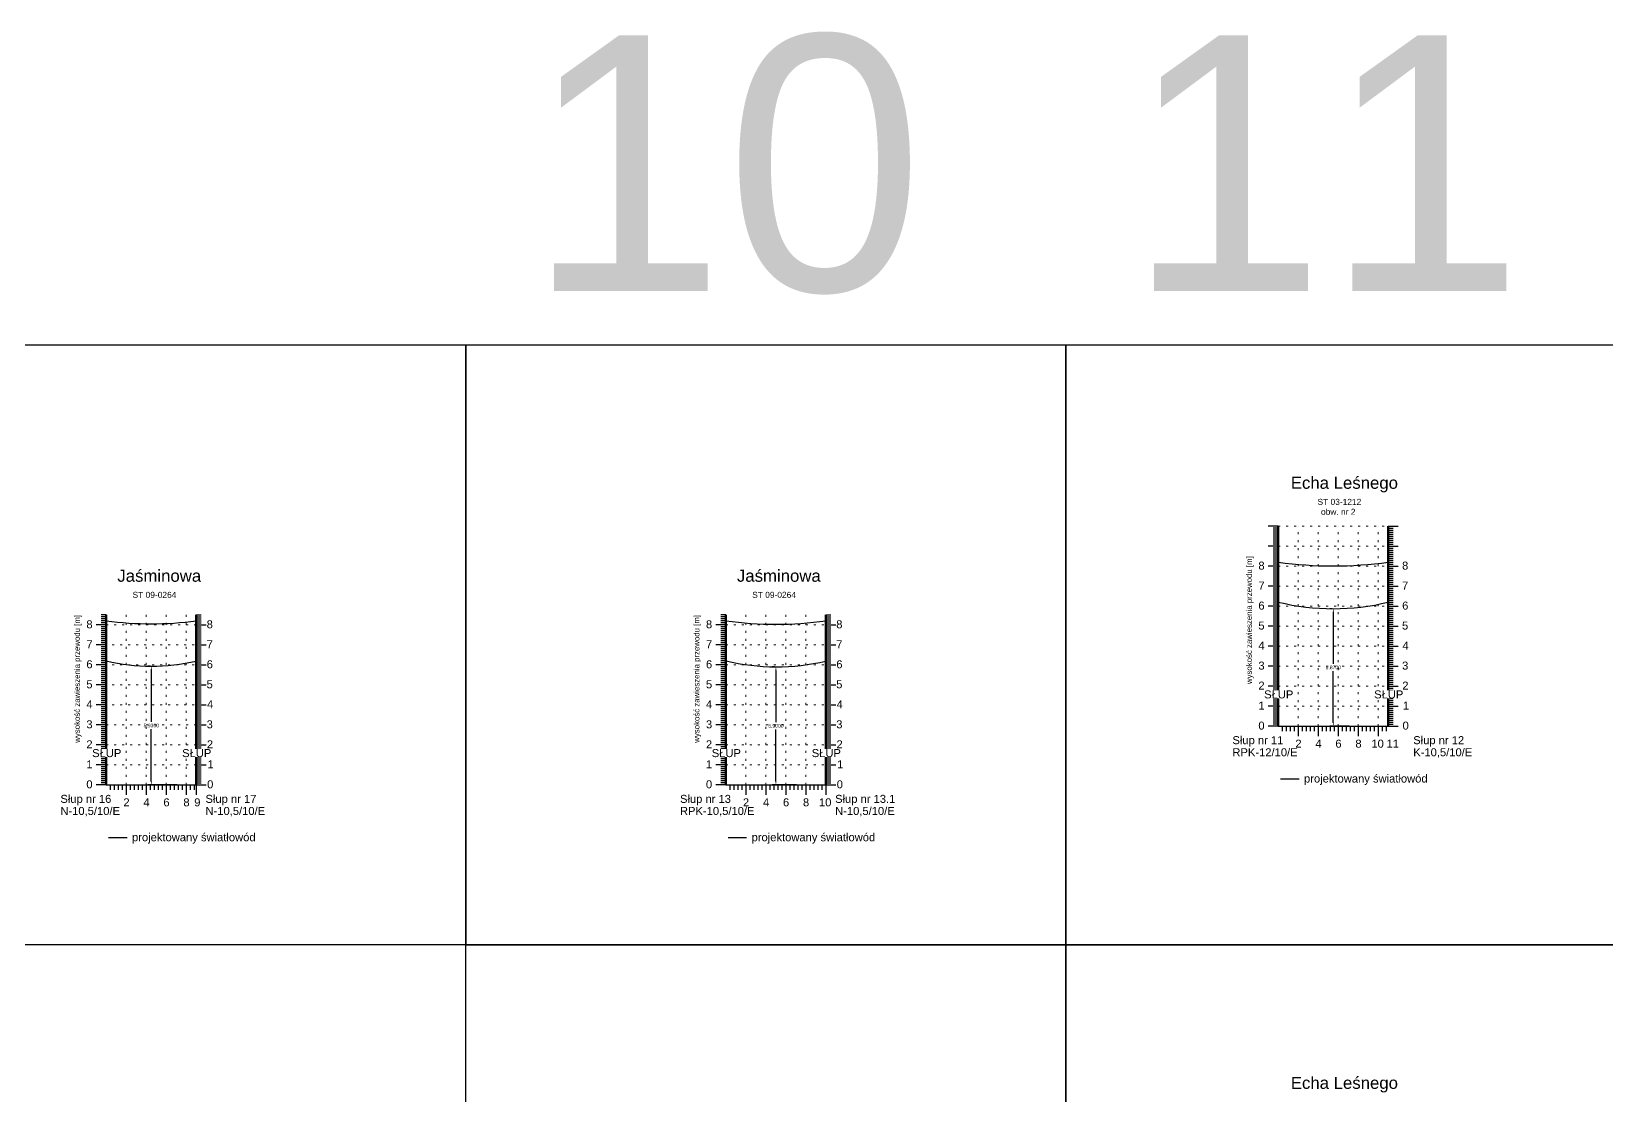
# Model space of a CAD drawing. Header units: metres. Extents: x -155 to 1812, y 681 to 886.
# Drawn here: x -87.2 to -8.4, y 823 to 876.2 of the extents above; entities that cross this region are included whole.
import ezdxf

# ---------------------------------------------------------------- set-up
doc = ezdxf.new("R2010")
doc.units = ezdxf.units.M
doc.header["$MEASUREMENT"] = 0
doc.linetypes.add('ACAD_ISO07W100', pattern=[3, 0, -3])
doc.styles.get("Standard").update_dxf_attribs({"font": 'arial.ttf'})
doc.dimstyles.get("Standard").update_dxf_attribs({"dimtxt": 0.18, "dimasz": 0.18, "dimexe": 0.18, "dimexo": 0.0625, "dimgap": 0.09, "dimtad": 0, "dimtih": 1, "dimtoh": 1, "dimdec": 4, "dimzin": 0, "dimdsep": 46, "dimtxsty": 'Standard', "dimcen": 0.09, "dimadec": 0, "dimazin": 0, "dimtfac": 1, "dimtdec": 4, "dimtofl": 0, "dimtmove": 0, "dimatfit": 3, "dimfxl": 1, "dimtolj": 1, "dimtzin": 0, "dimarcsym": 0})

# ---------------------------------------------------------------- blocks, each defined once
blk = doc.blocks.new('*D345')
at = {"color": 0, "lineweight": -2}
for p, q in [((-50.02, 844.422), (-50.137, 844.422)), ((-49.957, 844.242), (-49.957, 841.654)), ((-49.957, 838.702), (-49.957, 841.29)), ((-48.92, 838.522), (-50.137, 838.522))]:
    blk.add_line(p, q, dxfattribs=at)
at = {"color": 0}
for points in [[(-49.927, 844.242), (-49.987, 844.242), (-49.957, 844.422)], [(-49.987, 838.702), (-49.927, 838.702), (-49.957, 838.522)]]:
    blk.add_solid(points, dxfattribs=at)
at = {"layer": 'Defpoints', "color": 0}
for p in [(-49.957, 844.422), (-49.957, 838.522), (-48.857, 838.522)]:
    blk.add_point(p, dxfattribs=at)
at = {"color": 0, "lineweight": 25, "insert": (-49.957, 841.472), "char_height": 0.18, "attachment_point": 5}
blk.add_mtext('\\A1;5.9000', dxfattribs=at)
blk = doc.blocks.new('*D297')
at = {"color": 0, "lineweight": -2}
for p, q in [((-22.149, 847.326), (-22.266, 847.326)), ((-22.086, 847.146), (-22.086, 844.573)), ((-22.086, 841.636), (-22.086, 844.209)), ((-21.299, 841.456), (-22.266, 841.456))]:
    blk.add_line(p, q, dxfattribs=at)
at = {"color": 0}
for points in [[(-22.056, 847.146), (-22.116, 847.146), (-22.086, 847.326)], [(-22.116, 841.636), (-22.056, 841.636), (-22.086, 841.456)]]:
    blk.add_solid(points, dxfattribs=at)
at = {"layer": 'Defpoints', "color": 0}
for p in [(-22.086, 847.326), (-22.086, 841.456), (-21.236, 841.456)]:
    blk.add_point(p, dxfattribs=at)
at = {"color": 0, "lineweight": 25, "insert": (-22.086, 844.391), "char_height": 0.18, "attachment_point": 5}
blk.add_mtext('\\A1;5.8700', dxfattribs=at)
blk = doc.blocks.new('*D265')
at = {"color": 0, "lineweight": -2}
for p, q in [((-81.249, 844.452), (-81.367, 844.452)), ((-81.187, 844.272), (-81.187, 841.669)), ((-81.187, 838.702), (-81.187, 841.305)), ((-79.899, 838.522), (-81.367, 838.522))]:
    blk.add_line(p, q, dxfattribs=at)
at = {"color": 0}
for points in [[(-81.157, 844.272), (-81.217, 844.272), (-81.187, 844.452)], [(-81.217, 838.702), (-81.157, 838.702), (-81.187, 838.522)]]:
    blk.add_solid(points, dxfattribs=at)
at = {"layer": 'Defpoints', "color": 0}
for p in [(-81.187, 844.452), (-81.187, 838.522), (-79.837, 838.522)]:
    blk.add_point(p, dxfattribs=at)
at = {"color": 0, "lineweight": 25, "insert": (-81.187, 841.487), "char_height": 0.18, "attachment_point": 5}
blk.add_mtext('\\A1;5.9300', dxfattribs=at)

msp = doc.modelspace()

# ---------------------------------------------------------------- linework, layer by layer
for p, q in [((-24.83635, 851.45613), (-25.33635, 851.45613)), ((-24.83635, 851.45613), (-25.33635, 851.45613)), ((-24.83635, 851.35613), (-25.08635, 851.35613)), ((-24.83635, 851.45613), (-24.83635, 841.45613)), ((-19.33635, 851.45613), (-18.83635, 851.45613)), ((-19.33635, 851.45613), (-18.83635, 851.45613)), ((-19.33635, 851.35613), (-19.08635, 851.35613)), ((-24.83635, 851.25613), (-25.08635, 851.25613)), ((-24.83635, 851.15613), (-25.08635, 851.15613)), ((-24.83635, 851.05613), (-25.08635, 851.05613)), ((-24.83635, 850.95613), (-25.08635, 850.95613)), ((-24.83635, 850.85613), (-25.08635, 850.85613)), ((-24.83635, 850.75613), (-25.08635, 850.75613)), ((-24.83635, 850.65613), (-25.08635, 850.65613)), ((-24.83635, 850.55613), (-25.08635, 850.55613)), ((-19.33635, 851.25613), (-19.08635, 851.25613)), ((-19.33635, 851.15613), (-19.08635, 851.15613)), ((-19.33635, 851.05613), (-19.08635, 851.05613)), ((-19.33635, 850.95613), (-19.08635, 850.95613)), ((-19.33635, 850.85613), (-19.08635, 850.85613)), ((-19.33635, 850.75613), (-19.08635, 850.75613)), ((-19.33635, 850.65613), (-19.08635, 850.65613)), ((-19.33635, 850.55613), (-19.08635, 850.55613)), ((-24.83635, 850.45613), (-25.33635, 850.45613)), ((-24.83635, 850.45613), (-25.33635, 850.45613)), ((-24.83635, 850.45613), (-25.33635, 850.45613)), ((-24.83635, 850.45613), (-25.33635, 850.45613)), ((-24.83635, 850.35613), (-25.08635, 850.35613)), ((-24.83635, 850.25613), (-25.08635, 850.25613)), ((-24.83635, 850.15613), (-25.08635, 850.15613)), ((-24.83635, 850.05613), (-25.08635, 850.05613)), ((-24.83635, 849.95613), (-25.08635, 849.95613)), ((-24.83635, 849.95613), (-25.08635, 849.95613)), ((-24.83635, 849.85613), (-25.08635, 849.85613)), ((-24.83635, 849.85613), (-25.08635, 849.85613)), ((-24.83635, 849.75613), (-25.08635, 849.75613)), ((-24.83635, 849.75613), (-25.08635, 849.75613)), ((-19.33635, 850.45613), (-18.83635, 850.45613)), ((-19.33635, 850.45613), (-18.83635, 850.45613)), ((-19.33635, 850.45613), (-18.83635, 850.45613)), ((-19.33635, 850.45613), (-18.83635, 850.45613)), ((-19.33635, 850.35613), (-19.08635, 850.35613)), ((-19.33635, 850.25613), (-19.08635, 850.25613)), ((-19.33635, 850.15613), (-19.08635, 850.15613)), ((-19.33635, 850.05613), (-19.08635, 850.05613)), ((-19.33635, 849.95613), (-19.33635, 841.45613)), ((-19.33635, 849.95613), (-19.08635, 849.95613)), ((-19.33635, 849.95613), (-19.08635, 849.95613)), ((-19.33635, 849.85613), (-19.08635, 849.85613)), ((-19.33635, 849.85613), (-19.08635, 849.85613)), ((-19.33635, 849.75613), (-19.08635, 849.75613)), ((-19.33635, 849.75613), (-19.08635, 849.75613)), ((-24.83635, 849.45613), (-25.33635, 849.45613)), ((-24.83635, 849.45613), (-25.33635, 849.45613)), ((-24.83635, 849.45613), (-25.33635, 849.45613)), ((-24.83635, 849.45613), (-25.33635, 849.45613)), ((-24.83635, 849.65613), (-25.08635, 849.65613)), ((-24.83635, 849.65613), (-25.08635, 849.65613)), ((-24.83635, 849.55613), (-25.08635, 849.55613)), ((-24.83635, 849.55613), (-25.08635, 849.55613)), ((-24.83635, 849.35613), (-25.08635, 849.35613)), ((-24.83635, 849.25613), (-25.08635, 849.25613)), ((-24.83635, 849.15613), (-25.08635, 849.15613)), ((-24.83635, 849.05613), (-25.08635, 849.05613)), ((-24.83635, 848.95613), (-25.08635, 848.95613)), ((-19.33635, 849.65613), (-19.08635, 849.65613)), ((-19.33635, 849.65613), (-19.08635, 849.65613)), ((-19.33635, 849.55613), (-19.08635, 849.55613)), ((-19.33635, 849.55613), (-19.08635, 849.55613)), ((-19.33635, 849.45613), (-18.83635, 849.45613)), ((-19.33635, 849.45613), (-18.83635, 849.45613)), ((-19.33635, 849.45613), (-18.83635, 849.45613)), ((-19.33635, 849.45613), (-18.83635, 849.45613)), ((-19.33635, 849.35613), (-19.08635, 849.35613)), ((-19.33635, 849.25613), (-19.08635, 849.25613)), ((-19.33635, 849.15613), (-19.08635, 849.15613)), ((-19.33635, 849.05613), (-19.08635, 849.05613)), ((-19.33635, 848.95613), (-19.08635, 848.95613)), ((-24.83635, 848.45613), (-25.33635, 848.45613)), ((-24.83635, 848.45613), (-25.33635, 848.45613)), ((-24.83635, 848.85613), (-25.08635, 848.85613)), ((-24.83635, 848.75613), (-25.08635, 848.75613)), ((-24.83635, 848.65613), (-25.08635, 848.65613)), ((-24.83635, 848.55613), (-25.08635, 848.55613)), ((-24.83635, 848.35613), (-25.08635, 848.35613)), ((-24.83635, 848.25613), (-25.08635, 848.25613)), ((-24.83635, 848.15613), (-25.08635, 848.15613)), ((-19.33635, 848.85613), (-19.08635, 848.85613)), ((-19.33635, 848.75613), (-19.08635, 848.75613)), ((-19.33635, 848.65613), (-19.08635, 848.65613)), ((-19.33635, 848.55613), (-19.08635, 848.55613)), ((-19.33635, 848.45613), (-18.83635, 848.45613)), ((-19.33635, 848.45613), (-18.83635, 848.45613)), ((-19.33635, 848.35613), (-19.08635, 848.35613)), ((-19.33635, 848.25613), (-19.08635, 848.25613)), ((-19.33635, 848.15613), (-19.08635, 848.15613)), ((-24.83635, 847.45613), (-25.33635, 847.45613)), ((-24.83635, 847.45613), (-25.33635, 847.45613)), ((-24.83635, 848.05613), (-25.08635, 848.05613)), ((-24.83635, 847.95613), (-25.08635, 847.95613)), ((-24.83635, 847.85613), (-25.08635, 847.85613)), ((-24.83635, 847.75613), (-25.08635, 847.75613)), ((-24.83635, 847.65613), (-25.08635, 847.65613)), ((-24.83635, 847.55613), (-25.08635, 847.55613)), ((-24.83635, 847.35613), (-25.08635, 847.35613)), ((-19.33635, 848.05613), (-19.08635, 848.05613)), ((-19.33635, 847.95613), (-19.08635, 847.95613)), ((-19.33635, 847.85613), (-19.08635, 847.85613)), ((-19.33635, 847.75613), (-19.08635, 847.75613)), ((-19.33635, 847.65613), (-19.08635, 847.65613)), ((-19.33635, 847.55613), (-19.08635, 847.55613)), ((-19.33635, 847.45613), (-18.83635, 847.45613)), ((-19.33635, 847.45613), (-18.83635, 847.45613)), ((-19.33635, 847.35613), (-19.08635, 847.35613)), ((-83.43679, 847.02182), (-83.68679, 847.02182)), ((-83.43679, 846.92182), (-83.68679, 846.92182)), ((-83.43679, 846.82182), (-83.68679, 846.82182)), ((-83.43679, 846.72182), (-83.68679, 846.72182)), ((-83.43679, 846.62182), (-83.68679, 846.62182)), ((-83.43679, 847.02182), (-83.43679, 838.52182)), ((-78.93679, 847.02182), (-78.93679, 838.52182)), ((-78.93679, 847.02182), (-78.68679, 847.02182)), ((-78.93679, 846.92182), (-78.68679, 846.92182)), ((-78.93679, 846.82182), (-78.68679, 846.82182)), ((-78.93679, 846.72182), (-78.68679, 846.72182)), ((-78.93679, 846.62182), (-78.68679, 846.62182)), ((-52.45729, 847.02182), (-52.70729, 847.02182)), ((-52.45729, 846.92182), (-52.70729, 846.92182)), ((-52.45729, 846.82182), (-52.70729, 846.82182)), ((-52.45729, 846.72182), (-52.70729, 846.72182)), ((-52.45729, 846.62182), (-52.70729, 846.62182)), ((-52.45729, 847.02182), (-52.45729, 838.52182)), ((-47.45729, 847.02182), (-47.45729, 838.52182)), ((-47.45729, 847.02182), (-47.20729, 847.02182)), ((-47.45729, 846.92182), (-47.20729, 846.92182)), ((-47.45729, 846.82182), (-47.20729, 846.82182)), ((-47.45729, 846.72182), (-47.20729, 846.72182)), ((-47.45729, 846.62182), (-47.20729, 846.62182)), ((-24.83635, 847.25613), (-25.08635, 847.25613)), ((-24.83635, 847.15613), (-25.08635, 847.15613)), ((-24.83635, 847.05613), (-25.08635, 847.05613)), ((-24.83635, 846.95613), (-25.08635, 846.95613)), ((-24.83635, 846.85613), (-25.08635, 846.85613)), ((-24.83635, 846.75613), (-25.08635, 846.75613)), ((-24.83635, 846.65613), (-25.08635, 846.65613)), ((-24.83635, 846.55613), (-25.08635, 846.55613)), ((-19.33635, 847.25613), (-19.08635, 847.25613)), ((-19.33635, 847.15613), (-19.08635, 847.15613)), ((-19.33635, 847.05613), (-19.08635, 847.05613)), ((-19.33635, 846.95613), (-19.08635, 846.95613)), ((-19.33635, 846.85613), (-19.08635, 846.85613)), ((-19.33635, 846.75613), (-19.08635, 846.75613)), ((-19.33635, 846.65613), (-19.08635, 846.65613)), ((-19.33635, 846.55613), (-19.08635, 846.55613)), ((-83.43679, 846.52182), (-83.93679, 846.52182)), ((-83.43679, 846.52182), (-83.93679, 846.52182)), ((-83.43679, 846.42182), (-83.68679, 846.42182)), ((-83.43679, 846.32182), (-83.68679, 846.32182)), ((-83.43679, 846.22182), (-83.68679, 846.22182)), ((-83.43679, 846.12182), (-83.68679, 846.12182)), ((-83.43679, 846.02182), (-83.68679, 846.02182)), ((-83.43679, 845.92182), (-83.68679, 845.92182)), ((-83.43679, 845.82182), (-83.68679, 845.82182)), ((-78.93679, 846.52182), (-78.43679, 846.52182)), ((-78.93679, 846.52182), (-78.43679, 846.52182)), ((-78.93679, 846.42182), (-78.68679, 846.42182)), ((-78.93679, 846.32182), (-78.68679, 846.32182)), ((-78.93679, 846.22182), (-78.68679, 846.22182)), ((-78.93679, 846.12182), (-78.68679, 846.12182)), ((-78.93679, 846.02182), (-78.68679, 846.02182)), ((-78.93679, 845.92182), (-78.68679, 845.92182)), ((-78.93679, 845.82182), (-78.68679, 845.82182)), ((-52.45729, 846.52182), (-52.95729, 846.52182)), ((-52.45729, 846.52182), (-52.95729, 846.52182)), ((-52.45729, 846.42182), (-52.70729, 846.42182)), ((-52.45729, 846.32182), (-52.70729, 846.32182)), ((-52.45729, 846.22182), (-52.70729, 846.22182)), ((-52.45729, 846.12182), (-52.70729, 846.12182)), ((-52.45729, 846.02182), (-52.70729, 846.02182)), ((-52.45729, 845.92182), (-52.70729, 845.92182)), ((-52.45729, 845.82182), (-52.70729, 845.82182)), ((-47.45729, 846.52182), (-46.95729, 846.52182)), ((-47.45729, 846.52182), (-46.95729, 846.52182)), ((-47.45729, 846.42182), (-47.20729, 846.42182)), ((-47.45729, 846.32182), (-47.20729, 846.32182)), ((-47.45729, 846.22182), (-47.20729, 846.22182)), ((-47.45729, 846.12182), (-47.20729, 846.12182)), ((-47.45729, 846.02182), (-47.20729, 846.02182)), ((-47.45729, 845.92182), (-47.20729, 845.92182)), ((-47.45729, 845.82182), (-47.20729, 845.82182)), ((-24.83635, 846.45613), (-25.33635, 846.45613)), ((-24.83635, 846.45613), (-25.33635, 846.45613)), ((-24.83635, 846.35613), (-25.08635, 846.35613)), ((-24.83635, 846.25613), (-25.08635, 846.25613)), ((-24.83635, 846.15613), (-25.08635, 846.15613)), ((-24.83635, 846.05613), (-25.08635, 846.05613)), ((-24.83635, 845.95613), (-25.08635, 845.95613)), ((-24.83635, 845.85613), (-25.08635, 845.85613)), ((-19.33635, 846.45613), (-18.83635, 846.45613)), ((-19.33635, 846.45613), (-18.83635, 846.45613)), ((-19.33635, 846.35613), (-19.08635, 846.35613)), ((-19.33635, 846.25613), (-19.08635, 846.25613)), ((-19.33635, 846.15613), (-19.08635, 846.15613)), ((-19.33635, 846.05613), (-19.08635, 846.05613)), ((-19.33635, 845.95613), (-19.08635, 845.95613)), ((-19.33635, 845.85613), (-19.08635, 845.85613)), ((-83.43679, 845.52182), (-83.93679, 845.52182)), ((-83.43679, 845.52182), (-83.93679, 845.52182)), ((-83.43679, 845.72182), (-83.68679, 845.72182)), ((-83.43679, 845.62182), (-83.68679, 845.62182)), ((-83.43679, 845.42182), (-83.68679, 845.42182)), ((-83.43679, 845.32182), (-83.68679, 845.32182)), ((-83.43679, 845.22182), (-83.68679, 845.22182)), ((-83.43679, 845.12182), (-83.68679, 845.12182)), ((-83.43679, 845.02182), (-83.68679, 845.02182)), ((-78.93679, 845.72182), (-78.68679, 845.72182)), ((-78.93679, 845.62182), (-78.68679, 845.62182)), ((-78.93679, 845.52182), (-78.43679, 845.52182)), ((-78.93679, 845.52182), (-78.43679, 845.52182)), ((-78.93679, 845.42182), (-78.68679, 845.42182)), ((-78.93679, 845.32182), (-78.68679, 845.32182)), ((-78.93679, 845.22182), (-78.68679, 845.22182)), ((-78.93679, 845.12182), (-78.68679, 845.12182)), ((-78.93679, 845.02182), (-78.68679, 845.02182)), ((-52.45729, 845.52182), (-52.95729, 845.52182)), ((-52.45729, 845.52182), (-52.95729, 845.52182)), ((-52.45729, 845.72182), (-52.70729, 845.72182)), ((-52.45729, 845.62182), (-52.70729, 845.62182)), ((-52.45729, 845.42182), (-52.70729, 845.42182)), ((-52.45729, 845.32182), (-52.70729, 845.32182)), ((-52.45729, 845.22182), (-52.70729, 845.22182)), ((-52.45729, 845.12182), (-52.70729, 845.12182)), ((-52.45729, 845.02182), (-52.70729, 845.02182)), ((-47.45729, 845.72182), (-47.20729, 845.72182)), ((-47.45729, 845.62182), (-47.20729, 845.62182)), ((-47.45729, 845.52182), (-46.95729, 845.52182)), ((-47.45729, 845.52182), (-46.95729, 845.52182)), ((-47.45729, 845.42182), (-47.20729, 845.42182)), ((-47.45729, 845.32182), (-47.20729, 845.32182)), ((-47.45729, 845.22182), (-47.20729, 845.22182)), ((-47.45729, 845.12182), (-47.20729, 845.12182)), ((-47.45729, 845.02182), (-47.20729, 845.02182)), ((-24.83635, 845.45613), (-25.33635, 845.45613)), ((-24.83635, 845.45613), (-25.33635, 845.45613)), ((-24.83635, 845.75613), (-25.08635, 845.75613)), ((-24.83635, 845.65613), (-25.08635, 845.65613)), ((-24.83635, 845.55613), (-25.08635, 845.55613)), ((-24.83635, 845.35613), (-25.08635, 845.35613)), ((-24.83635, 845.25613), (-25.08635, 845.25613)), ((-24.83635, 845.15613), (-25.08635, 845.15613)), ((-24.83635, 845.05613), (-25.08635, 845.05613)), ((-19.33635, 845.75613), (-19.08635, 845.75613)), ((-19.33635, 845.65613), (-19.08635, 845.65613)), ((-19.33635, 845.55613), (-19.08635, 845.55613)), ((-19.33635, 845.45613), (-18.83635, 845.45613)), ((-19.33635, 845.45613), (-18.83635, 845.45613)), ((-19.33635, 845.35613), (-19.08635, 845.35613)), ((-19.33635, 845.25613), (-19.08635, 845.25613)), ((-19.33635, 845.15613), (-19.08635, 845.15613)), ((-19.33635, 845.05613), (-19.08635, 845.05613)), ((-83.43679, 844.52182), (-83.93679, 844.52182)), ((-83.43679, 844.52182), (-83.93679, 844.52182)), ((-83.43679, 844.92182), (-83.68679, 844.92182)), ((-83.43679, 844.82182), (-83.68679, 844.82182)), ((-83.43679, 844.72182), (-83.68679, 844.72182)), ((-83.43679, 844.62182), (-83.68679, 844.62182)), ((-83.43679, 844.42182), (-83.68679, 844.42182)), ((-83.43679, 844.32182), (-83.68679, 844.32182)), ((-83.43679, 844.22182), (-83.68679, 844.22182)), ((-78.93679, 844.92182), (-78.68679, 844.92182)), ((-78.93679, 844.82182), (-78.68679, 844.82182)), ((-78.93679, 844.72182), (-78.68679, 844.72182)), ((-78.93679, 844.62182), (-78.68679, 844.62182)), ((-78.93679, 844.52182), (-78.43679, 844.52182)), ((-78.93679, 844.52182), (-78.43679, 844.52182)), ((-78.93679, 844.42182), (-78.68679, 844.42182)), ((-78.93679, 844.32182), (-78.68679, 844.32182)), ((-78.93679, 844.22182), (-78.68679, 844.22182)), ((-52.45729, 844.52182), (-52.95729, 844.52182)), ((-52.45729, 844.52182), (-52.95729, 844.52182)), ((-52.45729, 844.92182), (-52.70729, 844.92182)), ((-52.45729, 844.82182), (-52.70729, 844.82182)), ((-52.45729, 844.72182), (-52.70729, 844.72182)), ((-52.45729, 844.62182), (-52.70729, 844.62182)), ((-52.45729, 844.42182), (-52.70729, 844.42182)), ((-52.45729, 844.32182), (-52.70729, 844.32182)), ((-52.45729, 844.22182), (-52.70729, 844.22182)), ((-47.45729, 844.92182), (-47.20729, 844.92182)), ((-47.45729, 844.82182), (-47.20729, 844.82182)), ((-47.45729, 844.72182), (-47.20729, 844.72182)), ((-47.45729, 844.62182), (-47.20729, 844.62182)), ((-47.45729, 844.52182), (-46.95729, 844.52182)), ((-47.45729, 844.52182), (-46.95729, 844.52182)), ((-47.45729, 844.42182), (-47.20729, 844.42182)), ((-47.45729, 844.32182), (-47.20729, 844.32182)), ((-47.45729, 844.22182), (-47.20729, 844.22182)), ((-24.83635, 844.45613), (-25.33635, 844.45613)), ((-24.83635, 844.45613), (-25.33635, 844.45613)), ((-24.83635, 844.95613), (-25.08635, 844.95613)), ((-24.83635, 844.85613), (-25.08635, 844.85613)), ((-24.83635, 844.75613), (-25.08635, 844.75613)), ((-24.83635, 844.65613), (-25.08635, 844.65613)), ((-24.83635, 844.55613), (-25.08635, 844.55613)), ((-24.83635, 844.35613), (-25.08635, 844.35613)), ((-24.83635, 844.25613), (-25.08635, 844.25613)), ((-19.33635, 844.95613), (-19.08635, 844.95613)), ((-19.33635, 844.85613), (-19.08635, 844.85613)), ((-19.33635, 844.75613), (-19.08635, 844.75613)), ((-19.33635, 844.65613), (-19.08635, 844.65613)), ((-19.33635, 844.55613), (-19.08635, 844.55613)), ((-19.33635, 844.45613), (-18.83635, 844.45613)), ((-19.33635, 844.45613), (-18.83635, 844.45613)), ((-19.33635, 844.35613), (-19.08635, 844.35613)), ((-19.33635, 844.25613), (-19.08635, 844.25613)), ((-83.43679, 843.52182), (-83.93679, 843.52182)), ((-83.43679, 843.52182), (-83.93679, 843.52182)), ((-83.43679, 844.12182), (-83.68679, 844.12182)), ((-83.43679, 844.02182), (-83.68679, 844.02182)), ((-83.43679, 843.92182), (-83.68679, 843.92182)), ((-83.43679, 843.82182), (-83.68679, 843.82182)), ((-83.43679, 843.72182), (-83.68679, 843.72182)), ((-83.43679, 843.62182), (-83.68679, 843.62182)), ((-83.43679, 843.42182), (-83.68679, 843.42182)), ((-78.93679, 844.12182), (-78.68679, 844.12182)), ((-78.93679, 844.02182), (-78.68679, 844.02182)), ((-78.93679, 843.92182), (-78.68679, 843.92182)), ((-78.93679, 843.82182), (-78.68679, 843.82182)), ((-78.93679, 843.72182), (-78.68679, 843.72182)), ((-78.93679, 843.62182), (-78.68679, 843.62182)), ((-78.93679, 843.52182), (-78.43679, 843.52182)), ((-78.93679, 843.52182), (-78.43679, 843.52182)), ((-78.93679, 843.42182), (-78.68679, 843.42182)), ((-52.45729, 843.52182), (-52.95729, 843.52182)), ((-52.45729, 843.52182), (-52.95729, 843.52182)), ((-52.45729, 844.12182), (-52.70729, 844.12182)), ((-52.45729, 844.02182), (-52.70729, 844.02182)), ((-52.45729, 843.92182), (-52.70729, 843.92182)), ((-52.45729, 843.82182), (-52.70729, 843.82182)), ((-52.45729, 843.72182), (-52.70729, 843.72182)), ((-52.45729, 843.62182), (-52.70729, 843.62182)), ((-52.45729, 843.42182), (-52.70729, 843.42182)), ((-47.45729, 844.12182), (-47.20729, 844.12182)), ((-47.45729, 844.02182), (-47.20729, 844.02182)), ((-47.45729, 843.92182), (-47.20729, 843.92182)), ((-47.45729, 843.82182), (-47.20729, 843.82182)), ((-47.45729, 843.72182), (-47.20729, 843.72182)), ((-47.45729, 843.62182), (-47.20729, 843.62182)), ((-47.45729, 843.52182), (-46.95729, 843.52182)), ((-47.45729, 843.52182), (-46.95729, 843.52182)), ((-47.45729, 843.42182), (-47.20729, 843.42182)), ((-24.83635, 843.45613), (-25.33635, 843.45613)), ((-24.83635, 843.45613), (-25.33635, 843.45613)), ((-24.83635, 844.15613), (-25.08635, 844.15613)), ((-24.83635, 844.05613), (-25.08635, 844.05613)), ((-24.83635, 843.95613), (-25.08635, 843.95613)), ((-24.83635, 843.85613), (-25.08635, 843.85613)), ((-24.83635, 843.75613), (-25.08635, 843.75613)), ((-24.83635, 843.65613), (-25.08635, 843.65613)), ((-24.83635, 843.55613), (-25.08635, 843.55613)), ((-19.33635, 844.15613), (-19.08635, 844.15613)), ((-19.33635, 844.05613), (-19.08635, 844.05613)), ((-19.33635, 843.95613), (-19.08635, 843.95613)), ((-19.33635, 843.85613), (-19.08635, 843.85613)), ((-19.33635, 843.75613), (-19.08635, 843.75613)), ((-19.33635, 843.65613), (-19.08635, 843.65613)), ((-19.33635, 843.55613), (-19.08635, 843.55613)), ((-19.33635, 843.45613), (-18.83635, 843.45613)), ((-19.33635, 843.45613), (-18.83635, 843.45613)), ((-83.43679, 843.32182), (-83.68679, 843.32182)), ((-83.43679, 843.22182), (-83.68679, 843.22182)), ((-83.43679, 843.12182), (-83.68679, 843.12182)), ((-83.43679, 843.02182), (-83.68679, 843.02182)), ((-83.43679, 842.92182), (-83.68679, 842.92182)), ((-83.43679, 842.82182), (-83.68679, 842.82182)), ((-83.43679, 842.72182), (-83.68679, 842.72182)), ((-83.43679, 842.62182), (-83.68679, 842.62182)), ((-78.93679, 843.32182), (-78.68679, 843.32182)), ((-78.93679, 843.22182), (-78.68679, 843.22182)), ((-78.93679, 843.12182), (-78.68679, 843.12182)), ((-78.93679, 843.02182), (-78.68679, 843.02182)), ((-78.93679, 842.92182), (-78.68679, 842.92182)), ((-78.93679, 842.82182), (-78.68679, 842.82182)), ((-78.93679, 842.72182), (-78.68679, 842.72182)), ((-78.93679, 842.62182), (-78.68679, 842.62182)), ((-52.45729, 843.32182), (-52.70729, 843.32182)), ((-52.45729, 843.22182), (-52.70729, 843.22182)), ((-52.45729, 843.12182), (-52.70729, 843.12182)), ((-52.45729, 843.02182), (-52.70729, 843.02182)), ((-52.45729, 842.92182), (-52.70729, 842.92182)), ((-52.45729, 842.82182), (-52.70729, 842.82182)), ((-52.45729, 842.72182), (-52.70729, 842.72182)), ((-52.45729, 842.62182), (-52.70729, 842.62182)), ((-47.45729, 843.32182), (-47.20729, 843.32182)), ((-47.45729, 843.22182), (-47.20729, 843.22182)), ((-47.45729, 843.12182), (-47.20729, 843.12182)), ((-47.45729, 843.02182), (-47.20729, 843.02182)), ((-47.45729, 842.92182), (-47.20729, 842.92182)), ((-47.45729, 842.82182), (-47.20729, 842.82182)), ((-47.45729, 842.72182), (-47.20729, 842.72182)), ((-47.45729, 842.62182), (-47.20729, 842.62182)), ((-24.83635, 843.35613), (-25.08635, 843.35613)), ((-24.83635, 843.25613), (-25.08635, 843.25613)), ((-24.83635, 843.15613), (-25.08635, 843.15613)), ((-24.83635, 843.05613), (-25.08635, 843.05613)), ((-24.83635, 842.95613), (-25.08635, 842.95613)), ((-24.83635, 842.85613), (-25.08635, 842.85613)), ((-24.83635, 842.75613), (-25.08635, 842.75613)), ((-24.83635, 842.65613), (-25.08635, 842.65613)), ((-19.33635, 843.35613), (-19.08635, 843.35613)), ((-19.33635, 843.25613), (-19.08635, 843.25613)), ((-19.33635, 843.15613), (-19.08635, 843.15613)), ((-19.33635, 843.05613), (-19.08635, 843.05613)), ((-19.33635, 842.95613), (-19.08635, 842.95613)), ((-19.33635, 842.85613), (-19.08635, 842.85613)), ((-19.33635, 842.75613), (-19.08635, 842.75613)), ((-19.33635, 842.65613), (-19.08635, 842.65613)), ((-83.43679, 842.52182), (-83.93679, 842.52182)), ((-83.43679, 842.52182), (-83.93679, 842.52182)), ((-83.43679, 842.42182), (-83.68679, 842.42182)), ((-83.43679, 842.32182), (-83.68679, 842.32182)), ((-83.43679, 842.22182), (-83.68679, 842.22182)), ((-83.43679, 842.12182), (-83.68679, 842.12182)), ((-83.43679, 842.02182), (-83.68679, 842.02182)), ((-83.43679, 841.92182), (-83.68679, 841.92182)), ((-78.93679, 842.52182), (-78.43679, 842.52182)), ((-78.93679, 842.52182), (-78.43679, 842.52182)), ((-78.93679, 842.42182), (-78.68679, 842.42182)), ((-78.93679, 842.32182), (-78.68679, 842.32182)), ((-78.93679, 842.22182), (-78.68679, 842.22182)), ((-78.93679, 842.12182), (-78.68679, 842.12182)), ((-78.93679, 842.02182), (-78.68679, 842.02182)), ((-78.93679, 841.92182), (-78.68679, 841.92182)), ((-52.45729, 842.52182), (-52.95729, 842.52182)), ((-52.45729, 842.52182), (-52.95729, 842.52182)), ((-52.45729, 842.42182), (-52.70729, 842.42182)), ((-52.45729, 842.32182), (-52.70729, 842.32182)), ((-52.45729, 842.22182), (-52.70729, 842.22182)), ((-52.45729, 842.12182), (-52.70729, 842.12182)), ((-52.45729, 842.02182), (-52.70729, 842.02182)), ((-52.45729, 841.92182), (-52.70729, 841.92182)), ((-47.45729, 842.52182), (-46.95729, 842.52182)), ((-47.45729, 842.52182), (-46.95729, 842.52182)), ((-47.45729, 842.42182), (-47.20729, 842.42182)), ((-47.45729, 842.32182), (-47.20729, 842.32182)), ((-47.45729, 842.22182), (-47.20729, 842.22182)), ((-47.45729, 842.12182), (-47.20729, 842.12182)), ((-47.45729, 842.02182), (-47.20729, 842.02182)), ((-47.45729, 841.92182), (-47.20729, 841.92182)), ((-24.83635, 842.45613), (-25.33635, 842.45613)), ((-24.83635, 842.45613), (-25.33635, 842.45613)), ((-24.83635, 842.55613), (-25.08635, 842.55613)), ((-24.83635, 842.35613), (-25.08635, 842.35613)), ((-24.83635, 842.25613), (-25.08635, 842.25613)), ((-24.83635, 842.15613), (-25.08635, 842.15613)), ((-24.83635, 842.05613), (-25.08635, 842.05613)), ((-24.83635, 841.95613), (-25.08635, 841.95613)), ((-24.83635, 841.85613), (-25.08635, 841.85613)), ((-19.33635, 842.55613), (-19.08635, 842.55613)), ((-19.33635, 842.45613), (-18.83635, 842.45613)), ((-19.33635, 842.45613), (-18.83635, 842.45613)), ((-19.33635, 842.35613), (-19.08635, 842.35613)), ((-19.33635, 842.25613), (-19.08635, 842.25613)), ((-19.33635, 842.15613), (-19.08635, 842.15613)), ((-19.33635, 842.05613), (-19.08635, 842.05613)), ((-19.33635, 841.95613), (-19.08635, 841.95613)), ((-19.33635, 841.85613), (-19.08635, 841.85613)), ((-83.43679, 841.52182), (-83.93679, 841.52182)), ((-83.43679, 841.52182), (-83.93679, 841.52182)), ((-83.43679, 841.82182), (-83.68679, 841.82182)), ((-83.43679, 841.72182), (-83.68679, 841.72182)), ((-83.43679, 841.62182), (-83.68679, 841.62182)), ((-83.43679, 841.42182), (-83.68679, 841.42182)), ((-83.43679, 841.32182), (-83.68679, 841.32182)), ((-83.43679, 841.22182), (-83.68679, 841.22182)), ((-83.43679, 841.12182), (-83.68679, 841.12182)), ((-78.93679, 841.82182), (-78.68679, 841.82182)), ((-78.93679, 841.72182), (-78.68679, 841.72182)), ((-78.93679, 841.62182), (-78.68679, 841.62182)), ((-78.93679, 841.52182), (-78.43679, 841.52182)), ((-78.93679, 841.52182), (-78.43679, 841.52182)), ((-78.93679, 841.42182), (-78.68679, 841.42182)), ((-78.93679, 841.32182), (-78.68679, 841.32182)), ((-78.93679, 841.22182), (-78.68679, 841.22182)), ((-78.93679, 841.12182), (-78.68679, 841.12182)), ((-52.45729, 841.52182), (-52.95729, 841.52182)), ((-52.45729, 841.52182), (-52.95729, 841.52182)), ((-52.45729, 841.82182), (-52.70729, 841.82182)), ((-52.45729, 841.72182), (-52.70729, 841.72182)), ((-52.45729, 841.62182), (-52.70729, 841.62182)), ((-52.45729, 841.42182), (-52.70729, 841.42182)), ((-52.45729, 841.32182), (-52.70729, 841.32182)), ((-52.45729, 841.22182), (-52.70729, 841.22182)), ((-52.45729, 841.12182), (-52.70729, 841.12182)), ((-47.45729, 841.82182), (-47.20729, 841.82182)), ((-47.45729, 841.72182), (-47.20729, 841.72182)), ((-47.45729, 841.62182), (-47.20729, 841.62182)), ((-47.45729, 841.52182), (-46.95729, 841.52182)), ((-47.45729, 841.52182), (-46.95729, 841.52182)), ((-47.45729, 841.42182), (-47.20729, 841.42182)), ((-47.45729, 841.32182), (-47.20729, 841.32182)), ((-47.45729, 841.22182), (-47.20729, 841.22182)), ((-47.45729, 841.12182), (-47.20729, 841.12182)), ((-24.83635, 841.45613), (-25.33635, 841.45613)), ((-24.83635, 841.75613), (-25.08635, 841.75613)), ((-24.83635, 841.65613), (-25.08635, 841.65613)), ((-24.83635, 841.55613), (-25.08635, 841.55613)), ((-24.83635, 841.45613), (-25.08635, 841.45613)), ((-24.83635, 841.45613), (-19.33635, 841.45613)), ((-24.63635, 841.45613), (-24.63635, 841.20613)), ((-24.43635, 841.45613), (-24.43635, 841.20613)), ((-24.23635, 841.45613), (-24.23635, 841.20613)), ((-24.03635, 841.45613), (-24.03635, 841.20613)), ((-23.83635, 841.45613), (-23.83635, 840.95613)), ((-23.63635, 841.45613), (-23.63635, 841.20613)), ((-23.43635, 841.45613), (-23.43635, 841.20613)), ((-23.23635, 841.45613), (-23.23635, 841.20613)), ((-23.03635, 841.45613), (-23.03635, 841.20613)), ((-22.83635, 841.45613), (-22.83635, 840.95613)), ((-22.63635, 841.45613), (-22.63635, 841.20613)), ((-22.43635, 841.45613), (-22.43635, 841.20613)), ((-22.23635, 841.45613), (-22.23635, 841.20613)), ((-22.03635, 841.45613), (-22.03635, 841.20613)), ((-21.83635, 841.45613), (-21.83635, 840.95613)), ((-21.63635, 841.45613), (-21.63635, 841.20613)), ((-21.43635, 841.45613), (-21.43635, 841.20613)), ((-21.23635, 841.45613), (-21.23635, 841.20613)), ((-21.03635, 841.45613), (-21.03635, 841.20613)), ((-20.83635, 841.45613), (-20.83635, 840.95613)), ((-20.63635, 841.45613), (-20.63635, 841.20613)), ((-20.43635, 841.45613), (-20.43635, 841.20613)), ((-20.23635, 841.45613), (-20.23635, 841.20613)), ((-20.03635, 841.45613), (-20.03635, 841.20613)), ((-19.83635, 841.45613), (-19.83635, 840.95613)), ((-19.63635, 841.45613), (-19.63635, 841.20613)), ((-19.43635, 841.45613), (-19.43635, 841.20613)), ((-19.33635, 841.75613), (-19.08635, 841.75613)), ((-19.33635, 841.65613), (-19.08635, 841.65613)), ((-19.33635, 841.55613), (-19.08635, 841.55613)), ((-19.33635, 841.45613), (-18.83635, 841.45613)), ((-19.33635, 841.45613), (-19.08635, 841.45613)), ((-83.43679, 840.52182), (-83.93679, 840.52182)), ((-83.43679, 840.52182), (-83.93679, 840.52182)), ((-83.43679, 841.02182), (-83.68679, 841.02182)), ((-83.43679, 840.92182), (-83.68679, 840.92182)), ((-83.43679, 840.82182), (-83.68679, 840.82182)), ((-83.43679, 840.72182), (-83.68679, 840.72182)), ((-83.43679, 840.62182), (-83.68679, 840.62182)), ((-83.43679, 840.42182), (-83.68679, 840.42182)), ((-83.43679, 840.32182), (-83.68679, 840.32182)), ((-78.93679, 841.02182), (-78.68679, 841.02182)), ((-78.93679, 840.92182), (-78.68679, 840.92182)), ((-78.93679, 840.82182), (-78.68679, 840.82182)), ((-78.93679, 840.72182), (-78.68679, 840.72182)), ((-78.93679, 840.62182), (-78.68679, 840.62182)), ((-78.93679, 840.52182), (-78.43679, 840.52182)), ((-78.93679, 840.52182), (-78.43679, 840.52182)), ((-78.93679, 840.42182), (-78.68679, 840.42182)), ((-78.93679, 840.32182), (-78.68679, 840.32182)), ((-52.45729, 840.52182), (-52.95729, 840.52182)), ((-52.45729, 840.52182), (-52.95729, 840.52182)), ((-52.45729, 841.02182), (-52.70729, 841.02182)), ((-52.45729, 840.92182), (-52.70729, 840.92182)), ((-52.45729, 840.82182), (-52.70729, 840.82182)), ((-52.45729, 840.72182), (-52.70729, 840.72182)), ((-52.45729, 840.62182), (-52.70729, 840.62182)), ((-52.45729, 840.42182), (-52.70729, 840.42182)), ((-52.45729, 840.32182), (-52.70729, 840.32182)), ((-47.45729, 841.02182), (-47.20729, 841.02182)), ((-47.45729, 840.92182), (-47.20729, 840.92182)), ((-47.45729, 840.82182), (-47.20729, 840.82182)), ((-47.45729, 840.72182), (-47.20729, 840.72182)), ((-47.45729, 840.62182), (-47.20729, 840.62182)), ((-47.45729, 840.52182), (-46.95729, 840.52182)), ((-47.45729, 840.52182), (-46.95729, 840.52182)), ((-47.45729, 840.42182), (-47.20729, 840.42182)), ((-47.45729, 840.32182), (-47.20729, 840.32182)), ((-83.43679, 839.52182), (-83.93679, 839.52182)), ((-83.43679, 839.52182), (-83.93679, 839.52182)), ((-83.43679, 840.22182), (-83.68679, 840.22182)), ((-83.43679, 840.12182), (-83.68679, 840.12182)), ((-83.43679, 840.02182), (-83.68679, 840.02182)), ((-83.43679, 839.92182), (-83.68679, 839.92182)), ((-83.43679, 839.82182), (-83.68679, 839.82182)), ((-83.43679, 839.72182), (-83.68679, 839.72182)), ((-83.43679, 839.62182), (-83.68679, 839.62182)), ((-78.93679, 840.22182), (-78.68679, 840.22182)), ((-78.93679, 840.12182), (-78.68679, 840.12182)), ((-78.93679, 840.02182), (-78.68679, 840.02182)), ((-78.93679, 839.92182), (-78.68679, 839.92182)), ((-78.93679, 839.82182), (-78.68679, 839.82182)), ((-78.93679, 839.72182), (-78.68679, 839.72182)), ((-78.93679, 839.62182), (-78.68679, 839.62182)), ((-78.93679, 839.52182), (-78.43679, 839.52182)), ((-78.93679, 839.52182), (-78.43679, 839.52182)), ((-52.45729, 839.52182), (-52.95729, 839.52182)), ((-52.45729, 839.52182), (-52.95729, 839.52182)), ((-52.45729, 840.22182), (-52.70729, 840.22182)), ((-52.45729, 840.12182), (-52.70729, 840.12182)), ((-52.45729, 840.02182), (-52.70729, 840.02182)), ((-52.45729, 839.92182), (-52.70729, 839.92182)), ((-52.45729, 839.82182), (-52.70729, 839.82182)), ((-52.45729, 839.72182), (-52.70729, 839.72182)), ((-52.45729, 839.62182), (-52.70729, 839.62182)), ((-47.45729, 840.22182), (-47.20729, 840.22182)), ((-47.45729, 840.12182), (-47.20729, 840.12182)), ((-47.45729, 840.02182), (-47.20729, 840.02182)), ((-47.45729, 839.92182), (-47.20729, 839.92182)), ((-47.45729, 839.82182), (-47.20729, 839.82182)), ((-47.45729, 839.72182), (-47.20729, 839.72182)), ((-47.45729, 839.62182), (-47.20729, 839.62182)), ((-47.45729, 839.52182), (-46.95729, 839.52182)), ((-47.45729, 839.52182), (-46.95729, 839.52182)), ((-83.43679, 839.42182), (-83.68679, 839.42182)), ((-83.43679, 839.32182), (-83.68679, 839.32182)), ((-83.43679, 839.22182), (-83.68679, 839.22182)), ((-83.43679, 839.12182), (-83.68679, 839.12182)), ((-83.43679, 839.02182), (-83.68679, 839.02182)), ((-83.43679, 838.92182), (-83.68679, 838.92182)), ((-83.43679, 838.82182), (-83.68679, 838.82182)), ((-83.43679, 838.72182), (-83.68679, 838.72182)), ((-78.93679, 839.42182), (-78.68679, 839.42182)), ((-78.93679, 839.32182), (-78.68679, 839.32182)), ((-78.93679, 839.22182), (-78.68679, 839.22182)), ((-78.93679, 839.12182), (-78.68679, 839.12182)), ((-78.93679, 839.02182), (-78.68679, 839.02182)), ((-78.93679, 838.92182), (-78.68679, 838.92182)), ((-78.93679, 838.82182), (-78.68679, 838.82182)), ((-78.93679, 838.72182), (-78.68679, 838.72182)), ((-52.45729, 839.42182), (-52.70729, 839.42182)), ((-52.45729, 839.32182), (-52.70729, 839.32182)), ((-52.45729, 839.22182), (-52.70729, 839.22182)), ((-52.45729, 839.12182), (-52.70729, 839.12182)), ((-52.45729, 839.02182), (-52.70729, 839.02182)), ((-52.45729, 838.92182), (-52.70729, 838.92182)), ((-52.45729, 838.82182), (-52.70729, 838.82182)), ((-52.45729, 838.72182), (-52.70729, 838.72182)), ((-47.45729, 839.42182), (-47.20729, 839.42182)), ((-47.45729, 839.32182), (-47.20729, 839.32182)), ((-47.45729, 839.22182), (-47.20729, 839.22182)), ((-47.45729, 839.12182), (-47.20729, 839.12182)), ((-47.45729, 839.02182), (-47.20729, 839.02182)), ((-47.45729, 838.92182), (-47.20729, 838.92182)), ((-47.45729, 838.82182), (-47.20729, 838.82182)), ((-47.45729, 838.72182), (-47.20729, 838.72182)), ((-83.43679, 838.52182), (-83.93679, 838.52182)), ((-83.43679, 838.62182), (-83.68679, 838.62182)), ((-83.43679, 838.52182), (-83.68679, 838.52182)), ((-83.43679, 838.52182), (-78.43679, 838.52182)), ((-83.23679, 838.52182), (-83.23679, 838.27182)), ((-83.03679, 838.52182), (-83.03679, 838.27182)), ((-82.83679, 838.52182), (-82.83679, 838.27182)), ((-82.63679, 838.52182), (-82.63679, 838.27182)), ((-82.43679, 838.52182), (-82.43679, 838.02182)), ((-82.23679, 838.52182), (-82.23679, 838.27182)), ((-82.03679, 838.52182), (-82.03679, 838.27182)), ((-81.83679, 838.52182), (-81.83679, 838.27182)), ((-81.63679, 838.52182), (-81.63679, 838.27182)), ((-81.43679, 838.52182), (-81.43679, 838.02182)), ((-81.23679, 838.52182), (-81.23679, 838.27182)), ((-81.03679, 838.52182), (-81.03679, 838.27182)), ((-80.83679, 838.52182), (-80.83679, 838.27182)), ((-80.63679, 838.52182), (-80.63679, 838.27182)), ((-80.43679, 838.52182), (-80.43679, 838.02182)), ((-80.23679, 838.52182), (-80.23679, 838.27182)), ((-80.03679, 838.52182), (-80.03679, 838.27182)), ((-79.83679, 838.52182), (-79.83679, 838.27182)), ((-79.63679, 838.52182), (-79.63679, 838.27182)), ((-79.43679, 838.52182), (-79.43679, 838.02182)), ((-79.23679, 838.52182), (-79.23679, 838.27182)), ((-79.03679, 838.52182), (-79.03679, 838.27182)), ((-78.93679, 838.62182), (-78.68679, 838.62182)), ((-78.93679, 838.52182), (-78.93679, 838.02182)), ((-78.93679, 838.52182), (-78.43679, 838.52182)), ((-78.93679, 838.52182), (-78.68679, 838.52182)), ((-52.45729, 838.52182), (-52.95729, 838.52182)), ((-52.45729, 838.62182), (-52.70729, 838.62182)), ((-52.45729, 838.52182), (-52.70729, 838.52182)), ((-52.45729, 838.52182), (-47.45729, 838.52182)), ((-52.25729, 838.52182), (-52.25729, 838.27182)), ((-52.05729, 838.52182), (-52.05729, 838.27182)), ((-51.85729, 838.52182), (-51.85729, 838.27182)), ((-51.65729, 838.52182), (-51.65729, 838.27182)), ((-51.45729, 838.52182), (-51.45729, 838.02182)), ((-51.25729, 838.52182), (-51.25729, 838.27182)), ((-51.05729, 838.52182), (-51.05729, 838.27182)), ((-50.85729, 838.52182), (-50.85729, 838.27182)), ((-50.65729, 838.52182), (-50.65729, 838.27182)), ((-50.45729, 838.52182), (-50.45729, 838.02182)), ((-50.25729, 838.52182), (-50.25729, 838.27182)), ((-50.05729, 838.52182), (-50.05729, 838.27182)), ((-49.85729, 838.52182), (-49.85729, 838.27182)), ((-49.65729, 838.52182), (-49.65729, 838.27182)), ((-49.45729, 838.52182), (-49.45729, 838.02182)), ((-49.25729, 838.52182), (-49.25729, 838.27182)), ((-49.05729, 838.52182), (-49.05729, 838.27182)), ((-48.85729, 838.52182), (-48.85729, 838.27182)), ((-48.65729, 838.52182), (-48.65729, 838.27182)), ((-48.45729, 838.52182), (-48.45729, 838.02182)), ((-48.25729, 838.52182), (-48.25729, 838.27182)), ((-48.05729, 838.52182), (-48.05729, 838.27182)), ((-47.85729, 838.52182), (-47.85729, 838.27182)), ((-47.65729, 838.52182), (-47.65729, 838.27182)), ((-47.45729, 838.62182), (-47.20729, 838.62182)), ((-47.45729, 838.52182), (-47.45729, 838.02182)), ((-47.45729, 838.52182), (-46.95729, 838.52182)), ((-47.45729, 838.52182), (-47.20729, 838.52182))]:
    msp.add_line(p, q)
at = {"lineweight": 100}
for p, q in [((-24.83635, 851.45613), (-24.83635, 841.45613)), ((-19.33635, 851.45613), (-19.33635, 841.45613)), ((-83.43679, 847.02182), (-83.43679, 838.52182)), ((-78.93679, 847.02182), (-78.93679, 838.52182)), ((-52.45729, 847.02182), (-52.45729, 838.52182)), ((-47.45729, 847.02182), (-47.45729, 838.52182))]:
    msp.add_line(p, q, dxfattribs=at)
at = {"linetype": 'ACAD_ISO07W100', "lineweight": 15, "ltscale": 0.1}
for p, q in [((-24.83635, 851.45613), (-19.33635, 851.45613)), ((-23.83635, 841.45613), (-23.83635, 851.45613)), ((-22.83635, 841.45613), (-22.83635, 851.45613)), ((-21.83635, 841.45613), (-21.83635, 851.45613)), ((-20.83635, 841.45613), (-20.83635, 851.45613)), ((-19.83635, 841.45613), (-19.83635, 851.45613)), ((-24.83635, 850.45613), (-19.33635, 850.45613)), ((-19.33635, 841.45613), (-19.33635, 849.95613)), ((-19.33635, 841.45613), (-19.33635, 849.95613)), ((-19.33635, 841.45613), (-19.33635, 849.95613)), ((-19.33635, 841.45613), (-19.33635, 849.95613)), ((-24.83635, 849.45613), (-19.33635, 849.45613)), ((-24.83635, 848.45613), (-19.33635, 848.45613)), ((-24.83635, 847.45613), (-19.33635, 847.45613)), ((-82.43679, 838.52182), (-82.43679, 847.02182)), ((-81.43679, 838.52182), (-81.43679, 847.02182)), ((-80.43679, 838.52182), (-80.43679, 847.02182)), ((-79.43679, 838.52182), (-79.43679, 847.02182)), ((-78.93679, 838.52182), (-78.93679, 847.02182)), ((-78.93679, 838.52182), (-78.93679, 847.02182)), ((-78.93679, 838.52182), (-78.93679, 847.02182)), ((-78.93679, 838.52182), (-78.93679, 847.02182)), ((-51.45729, 838.52182), (-51.45729, 847.02182)), ((-50.45729, 838.52182), (-50.45729, 847.02182)), ((-49.45729, 838.52182), (-49.45729, 847.02182)), ((-48.45729, 838.52182), (-48.45729, 847.02182)), ((-47.45729, 838.52182), (-47.45729, 847.02182)), ((-47.45729, 838.52182), (-47.45729, 847.02182)), ((-47.45729, 838.52182), (-47.45729, 847.02182)), ((-47.45729, 838.52182), (-47.45729, 847.02182)), ((-83.43679, 846.52182), (-78.43679, 846.52182)), ((-52.45729, 846.52182), (-47.45729, 846.52182)), ((-24.83635, 846.45613), (-19.33635, 846.45613)), ((-83.93679, 845.52182), (-78.93679, 845.52182)), ((-52.45729, 845.52182), (-47.45729, 845.52182)), ((-24.83635, 845.45613), (-19.33635, 845.45613)), ((-83.93679, 844.52182), (-78.93679, 844.52182)), ((-52.45729, 844.52182), (-47.45729, 844.52182)), ((-24.83635, 844.45613), (-19.33635, 844.45613)), ((-83.93679, 843.52182), (-78.93679, 843.52182)), ((-52.45729, 843.52182), (-47.45729, 843.52182)), ((-24.83635, 843.45613), (-19.33635, 843.45613)), ((-83.93679, 842.52182), (-78.93679, 842.52182)), ((-52.45729, 842.52182), (-47.45729, 842.52182)), ((-24.83635, 842.45613), (-19.33635, 842.45613)), ((-83.43679, 841.52182), (-78.43679, 841.52182)), ((-52.45729, 841.52182), (-47.45729, 841.52182)), ((-24.83635, 841.45613), (-19.33635, 841.45613)), ((-83.43679, 840.52182), (-78.43679, 840.52182)), ((-52.45729, 840.52182), (-47.45729, 840.52182)), ((-83.43679, 839.52182), (-78.43679, 839.52182)), ((-52.45729, 839.52182), (-47.45729, 839.52182)), ((-83.43679, 838.52182), (-78.43679, 838.52182)), ((-52.45729, 838.52182), (-47.45729, 838.52182))]:
    msp.add_line(p, q, dxfattribs=at)
at = {"color": 3, "lineweight": 25}
for p, q in [((-24.7308, 838.82591), (-23.80021, 838.82591)), ((-83.33123, 835.8916), (-82.40065, 835.8916)), ((-52.35174, 835.8916), (-51.42115, 835.8916))]:
    msp.add_line(p, q, dxfattribs=at)
at = {"lineweight": 25}
for points in [[(-95.45729, 860.52182), (-65.45729, 860.52182), (-65.45729, 830.52182), (-95.45729, 830.52182), (-95.45729, 860.52182)], [(-65.45729, 860.52182), (-35.45729, 860.52182), (-35.45729, 830.52182), (-65.45729, 830.52182), (-65.45729, 860.52182)], [(-35.45729, 860.52182), (-5.45729, 860.52182), (-5.45729, 830.52182), (-35.45729, 830.52182), (-35.45729, 860.52182)], [(-65.45729, 830.52182), (-35.45729, 830.52182), (-35.45729, 800.52182), (-65.45729, 800.52182), (-65.45729, 830.52182)], [(-35.45729, 830.52182), (-5.45729, 830.52182), (-5.45729, 800.52182), (-35.45729, 800.52182), (-35.45729, 830.52182)]]:
    msp.add_lwpolyline(points, dxfattribs=at)
at = {"lineweight": 30}
for centre, radius, start, end in [((-22.08635, 869.46245), 19.99632, 262.0953268, 277.9046732), ((-81.18679, 863.52182), 16.95, 262.3718503, 277.6281497), ((-49.95729, 864.93343), 18.3824, 262.1835712, 277.8164288)]:
    msp.add_arc(centre, radius, start, end, dxfattribs=at)
at = {"color": 3, "lineweight": 30}
for centre, radius, start, end in [((-22.08635, 858.94946), 11.62333, 256.3144532, 283.6855468), ((-81.1624, 854.16507), 9.71327, 256.4583176, 283.2459088), ((-49.93296, 855.19127), 10.76948, 256.4439155, 283.2898882)]:
    msp.add_arc(centre, radius, start, end, dxfattribs=at)

# ---------------------------------------------------------------- texts
at = {"lineweight": 25}
for s, p in [('10', (-62.41869, 863.21103)), ('11', (-32.41869, 863.21103))]:
    msp.add_text(s, height=12.782133, dxfattribs=at).set_placement(p)
for s, height, p in [('Echa Leśnego', 0.6, (-24.21284, 853.32211)), ('ST 03-1212', 0.3, (-22.87703, 852.51815)), ('obw. nr 2', 0.3, (-22.70283, 852.02044)), ('Jaśminowa', 0.6, (-82.88592, 848.67395)), ('Jaśminowa', 0.6, (-51.90643, 848.67395)), ('8', 0.4, (-25.83361, 849.28204)), ('8', 0.4, (-18.64796, 849.28204)), ('ST 09-0264', 0.3, (-82.12248, 847.86999)), ('ST 09-0264', 0.3, (-51.14299, 847.86999)), ('7', 0.4, (-25.83361, 848.28204)), ('7', 0.4, (-18.65096, 848.28204)), ('6', 0.4, (-25.83361, 847.28204)), ('6', 0.4, (-18.64523, 847.28204)), ('8', 0.4, (-84.43404, 846.34773)), ('8', 0.4, (-78.41979, 846.34773)), ('8', 0.4, (-53.45455, 846.34773)), ('8', 0.4, (-46.94029, 846.34773)), ('5', 0.4, (-25.83361, 846.28204)), ('5', 0.4, (-18.65069, 846.28204)), ('7', 0.4, (-84.43404, 845.34773)), ('7', 0.4, (-78.42279, 845.34773)), ('7', 0.4, (-53.45455, 845.34773)), ('7', 0.4, (-46.94329, 845.34773)), ('4', 0.4, (-25.83361, 845.28204)), ('4', 0.4, (-18.62995, 845.28204)), ('6', 0.4, (-84.43404, 844.34773)), ('6', 0.4, (-78.41706, 844.34773)), ('6', 0.4, (-53.45455, 844.34773)), ('6', 0.4, (-46.93756, 844.34773)), ('3', 0.4, (-25.83361, 844.28204)), ('3', 0.4, (-18.64796, 844.28204)), ('5', 0.4, (-84.43404, 843.34773)), ('5', 0.4, (-78.42252, 843.34773)), ('5', 0.4, (-53.45455, 843.34773)), ('5', 0.4, (-46.94302, 843.34773)), ('2', 0.4, (-25.83361, 843.28204)), ('2', 0.4, (-18.63678, 843.28204)), ('4', 0.4, (-84.43404, 842.34773)), ('4', 0.4, (-78.40178, 842.34773)), ('4', 0.4, (-53.45455, 842.34773)), ('4', 0.4, (-46.92228, 842.34773)), ('1', 0.4, (-25.83361, 842.28204)), ('1', 0.4, (-18.60813, 842.28204)), ('3', 0.4, (-84.43404, 841.34773)), ('3', 0.4, (-78.41979, 841.34773)), ('3', 0.4, (-53.45455, 841.34773)), ('3', 0.4, (-46.94029, 841.34773)), ('0', 0.4, (-25.83361, 841.28204)), ('0', 0.4, (-18.62425, 841.28204)), ('2', 0.4, (-84.43404, 840.34773)), ('2', 0.4, (-78.4086, 840.34773)), ('2', 0.4, (-53.45455, 840.34773)), ('2', 0.4, (-46.9291, 840.34773)), ('Słup nr 11', 0.4, (-27.1316, 840.55422)), ('RPK-12/10/E', 0.4, (-27.13325, 839.94933)), ('2', 0.4, (-23.98317, 840.38045)), ('4', 0.4, (-22.98317, 840.38045)), ('6', 0.4, (-21.98317, 840.38045)), ('8', 0.4, (-20.98317, 840.38045)), ('10', 0.4, (-20.18317, 840.38045)), ('11', 0.4, (-19.42619, 840.38045)), ('Słup nr 12', 0.4, (-18.09083, 840.55422)), ('K-10,5/10/E', 0.4, (-18.09083, 839.94933)), ('1', 0.4, (-84.43404, 839.34773)), ('1', 0.4, (-78.37995, 839.34773)), ('1', 0.4, (-53.45455, 839.34773)), ('1', 0.4, (-46.90046, 839.34773)), ('0', 0.4, (-84.43404, 838.34773)), ('0', 0.4, (-78.39608, 838.34773)), ('0', 0.4, (-53.45455, 838.34773)), ('0', 0.4, (-46.91658, 838.34773)), ('projektowany światłowód', 0.4, (-23.55145, 838.63615)), ('Słup nr 16', 0.4, (-85.73203, 837.61991)), ('Słup nr 17', 0.4, (-78.47696, 837.61991)), ('Słup nr 13', 0.4, (-54.75254, 837.61991)), ('Słup nr 13.1', 0.4, (-46.99746, 837.61991)), ('N-10,5/10/E', 0.4, (-85.73368, 837.01502)), ('2', 0.4, (-82.5836, 837.44614)), ('4', 0.4, (-81.5836, 837.44614)), ('6', 0.4, (-80.5836, 837.44614)), ('8', 0.4, (-79.5836, 837.44614)), ('9', 0.4, (-79.0401, 837.44614)), ('N-10,5/10/E', 0.4, (-78.47696, 837.01502)), ('RPK-10,5/10/E', 0.4, (-54.75418, 837.01502)), ('2', 0.4, (-51.6041, 837.44614)), ('4', 0.4, (-50.6041, 837.44614)), ('6', 0.4, (-49.6041, 837.44614)), ('8', 0.4, (-48.6041, 837.44614)), ('10', 0.4, (-47.8041, 837.44614)), ('N-10,5/10/E', 0.4, (-46.99746, 837.01502)), ('projektowany światłowód', 0.4, (-82.15189, 835.70184)), ('projektowany światłowód', 0.4, (-51.17239, 835.70184)), ('Echa Leśnego', 0.6, (-24.21284, 823.32211))]:
    msp.add_text(s, height=height).set_placement(p)

# ---------------------------------------------------------------- dimensions: what is measured, and where the dimension line sits
for base, p1, p2, picture, middle in [((-22.08635, 841.45613), (-22.08635, 847.32613), (-21.23635, 841.45613), '*D297', (-22.08635, 844.39113)), ((-81.18679, 838.52182), (-81.18679, 844.45182), (-79.83679, 838.52182), '*D265', (-81.18679, 841.48682)), ((-49.95729, 838.52182), (-49.95729, 844.42182), (-48.85729, 838.52182), '*D345', (-49.95729, 841.47182))]:
    dim = msp.add_linear_dim(base=base, p1=p1, p2=p2, angle=90, dimstyle='Standard', dxfattribs=at)
    dim.commit()
    dim.dimension.update_dxf_attribs({"geometry": picture, "text_midpoint": middle})

# ---------------------------------------------------------------- next in the draw order: texts
at = {"lineweight": 18, "char_height": 0.28, "attachment_point": 1, "rotation": 90, "bg_fill": 3, "box_fill_scale": 1, "bg_fill_color": 256, "bg_fill_transparency": 0}
for insert in [(-26.43912, 843.55824), (-85.03955, 840.62393), (-54.06006, 840.62393)]:
    msp.add_mtext_dynamic_manual_height_columns('wysokość zawieszenia przewodu [m]', width=9.2804774, gutter_width=2, heights=[-0.36385], dxfattribs=dict(at, insert=insert))
at = {"lineweight": 18, "char_height": 0.4, "attachment_point": 1, "bg_fill": 3, "box_fill_scale": 1, "bg_fill_color": 256, "bg_fill_transparency": 0}
for insert in [(-25.54445, 843.24233), (-20.04445, 843.24233), (-84.14489, 840.30803), (-79.64489, 840.30803), (-53.16539, 840.30803), (-48.16539, 840.30803)]:
    msp.add_mtext_dynamic_manual_height_columns('SŁUP', width=1.5368437, gutter_width=2, heights=[-0.41364], dxfattribs=dict(at, insert=insert))

doc.saveas('drawing.dxf')
